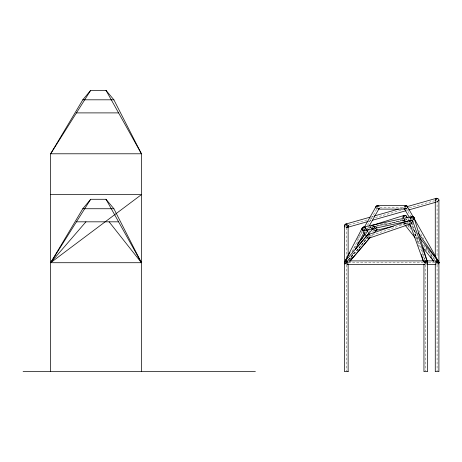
<?xml version="1.0" encoding="UTF-8"?>
<svg xmlns="http://www.w3.org/2000/svg" width="462" height="462" viewBox="0 0 462 462"><rect width="100%" height="100%" fill="white"/><g stroke="black" fill="none" stroke-linecap="round" stroke-linejoin="round"><path stroke-width="0.35" stroke-dasharray="2.31 1.73" d="M374.913 226.958L404.354 220.056L404.625 220.541M399.572 224.89L405.174 223.596L405.191 222.903M411.913 219.49L412.352 218.324L410.244 218.78M351.94 251.854L362.202 232.051M350.277 259.003L353.257 253.257M364.512 231.531L365.506 229.614M357.403 239.455L362.121 231.127M362.474 230.515L363.519 228.667M352.662 251.507L355.832 245.9M357.247 243.41L358.656 240.921M364.299 230.96L365.003 229.712M367.475 225.352L377.35 207.917M351.432 257.357L354.972 251.109M365.378 232.727L366.077 231.491M367.671 228.69L368.728 226.825M365.846 233.183L366.689 232.04M369.225 228.603L370.911 226.311M348.423 259.852L353.066 253.551M369.103 231.785L369.952 230.642M357.172 251.005L358.437 249.289M358.858 248.718L367.302 237.26M348.625 259.979L367.579 237.543M348.666 262.739L349.59 261.642M348.619 260.008L368.913 236.215M372.597 231.884L374.907 229.181M371.107 236.388L373.377 233.726M404.354 220.056L404.319 220.611M368.503 236.452L408.327 222.753M410.325 223.983L411.654 223.527M372.482 227.206L386.22 222.909M384.702 225.283L405.307 218.838M371.454 216.765L373.533 216.176M400.554 208.489L403.326 207.704M348.388 225.213L346.309 225.803L346.309 257.034M349.081 225.017L367.099 219.895M369.871 219.103L372.643 218.318M375.415 217.527L401.051 210.239M405.209 209.055L408.674 208.067M409.367 207.871L434.315 200.779M368.982 221.246L371.061 220.651M406.398 210.603L407.784 210.21M436.197 202.131L437.583 201.738M365.263 228.551L409.54 218.936M364.223 230.63L365.627 230.324M379.856 207.299L403.54 207.299M348.458 262.716L423.614 262.716M428.441 262.716L434.921 262.716M405.174 223.596L404.851 222.979M373.631 225.756L376.033 226.952A1.813 1.813 0 0 0 373.96 227.495A1.813 1.478 40.5 0 1 374.746 227.038M373.475 225.687L374.919 226.403M372.932 229.441L374.699 230.33M407.651 222.597L408.535 223.718M412.964 229.319L416.505 233.801M405.648 222.944L407.42 225.185M407.865 225.745L410.522 229.106M414.506 234.147L417.602 238.069M423.359 245.351L434.869 259.915M403.649 223.296L404.533 224.417M416.932 240.096L420.027 244.017M407.946 218.462L408.772 219.635M411.261 223.14L413.334 226.062M406.006 218.861L406.837 220.033M412.219 227.633L415.95 232.894M424.237 244.589L425.485 246.344M425.895 246.927L435.013 259.788M404.071 219.259L404.897 220.432M406.554 222.771L407.386 223.937M407.796 224.52L410.701 228.615M414.841 234.459L418.156 239.137M425.202 249.082L426.443 250.831M363.86 228.852L367.076 234.113M406.046 207.917L410.631 216.014M418.745 230.336L423.683 239.05M426.386 247.505L431.6 256.71M411.267 222.493L424.797 260.031M420.813 246.321L424.936 259.985M411.521 221.772L418.947 246.356M437.087 200.71L437.087 256.225M437.087 264.876L437.087 370.922M425.762 264.876L425.762 370.922M405.694 207.964L405.694 209.043M404.764 219.127L404.764 220.478M402.951 219.127L402.951 221.154M346.309 264.876L346.309 371.644M368.26 237.399A1.813 0.601 71 0 1 367.977 236.763M411.844 222.915A1.813 0.601 71 0 1 411.203 223.36M411.659 221.824A1.813 0.601 71 0 1 411.74 222.141M412.312 223.111A1.813 1.813 20.8 0 1 410.527 223.568M365.361 229.776A1.813 1.756 -31.5 0 1 364.351 230.538M370.178 235.747A1.813 1.756 -31.5 0 1 370.293 236.238M367.844 238.115A1.813 1.756 -31.5 0 1 366.903 237.312M412.254 219.444A1.813 0.416 77.7 0 1 411.931 218.324M363.554 229.343A1.813 0.416 77.7 0 1 363.403 228.696M364.247 228.696A1.813 0.416 77.7 0 1 364.408 230.232M365.338 229.891A1.813 1.6 27.4 0 1 364.345 230.474M367.873 237.884A1.813 1.548 40.2 0 1 367.174 237.283M411.833 222.805A1.813 1.23 -19.8 0 1 411.186 223.065M373.625 225.797A1.813 1.813 0 0 1 374.266 227.535M370.871 228.037A1.813 1.813 0 0 1 370.871 226.368M374.867 230.382A1.813 1.813 0 0 1 373.677 229.308M372.21 227.46A1.813 0.341 72.6 0 1 371.916 226.34M372.522 226.316A1.813 0.341 72.6 0 1 372.944 227.581M371.286 228.043A1.813 1.432 36.4 0 1 370.859 226.444M373.105 225.901A1.813 1.432 36.4 0 1 374.174 227.558M374.746 230.001A1.813 1.478 40.5 0 1 373.96 229.239M406.173 222.967A1.813 1.813 0 0 1 404.094 223.51M403.078 221.159A1.813 1.813 0 0 1 406.046 220.547A1.813 1.426 -38.3 0 0 403.459 221.136M405.093 218.89A1.813 1.813 0 0 1 404.764 218.919M405.682 222.921A1.813 1.426 -38.3 0 1 404.302 223.412M377.702 208.789A1.813 1.415 29.5 0 1 376.484 208.125M406.485 208.472A1.813 1.415 -29.5 0 1 405.376 208.818M406.652 208.506A1.813 1.542 -29.5 0 1 405.37 208.905M377.702 208.893A1.813 1.542 29.5 0 1 376.466 208.264M437.653 201.022A1.813 0.341 74.1 0 1 437.081 201.028M346.488 225.231A1.813 0.341 74.1 0 1 346.835 227.535A1.813 0.341 74.1 0 1 345.94 225.739M347.147 227.321A1.813 1.709 0 0 1 345.98 227.489M347.147 227.258A1.813 1.64 0 0 1 345.98 227.414M437.751 201.403A1.813 1.513 0 0 1 436.584 201.449"/><path stroke-width="0.69" d="M435.268 199.994L435.268 256.3M438.9 199.994L438.9 371.644L435.279 371.644L435.268 264.154M344.664 261.954L362.208 228.089M355.243 249.422L364.177 232.172M344.681 261.919L349.994 252.529M364.46 226.998L376.097 206.45M361.319 239.899L365.032 233.339M366.43 230.879L367.123 229.643M369.08 226.201L379.308 208.143M141.424 371.644L141.424 153.788L113.883 99.809L106 90.356L90.668 90.356L82.79 99.809L50.647 153.788L50.647 371.644M50.647 194.635L141.424 194.635L50.647 262.716L82.79 208.737L90.668 199.284L106 199.284L113.883 208.737L141.424 262.716L50.647 262.716L90.668 199.284M90.668 90.356L50.647 153.788L141.424 153.788L106 90.356M344.739 261.821L346.431 259.529M357.403 244.641L365.003 234.326M367.111 231.468L368.797 229.175M349.994 260.741L350.837 259.598M351.68 258.454L352.529 257.305M344.883 261.596L367.076 235.331M350.052 261.094L369.935 237.566M356.017 248.579L366.458 236.33M368.278 234.205L373.273 228.349M349.769 261.411L370.201 237.456M373.833 233.195L376.553 230.001M50.647 262.716L85.938 221.824M367.873 234.754L410.395 220.126M369.132 238.149L410.325 223.983M372.626 225.254L404.221 215.373M345.813 224.058L370.068 217.163M374.226 215.979L398.475 209.084M406.791 206.716L436.59 198.244M347.499 227.35L368.289 221.442M372.447 220.258L405.705 210.799M408.477 210.014L435.504 202.327M375.779 230.411L393.278 226.351M363.49 227.079L411.988 216.545M366.331 230.174L409.205 220.865M82.79 99.809L113.883 99.809M76.449 112.895L118.59 112.895M377.702 205.48L405.694 205.48M82.79 208.737L113.883 208.737M378.424 209.113L404.972 209.113M76.449 221.824L118.59 221.824M426.998 260.897L437.087 260.897L437.087 264.125M344.502 262.716L347.719 262.716M424.353 262.716L427.569 262.716L427.575 371.644L423.954 371.644L423.949 264.154M435.678 262.716L438.894 262.716M347.742 264.53L424.33 264.53M426.998 264.53L435.643 264.53M23.1 371.644L255.382 371.644M348.117 371.644L344.502 371.644L344.496 225.803M408.98 224.278L411.192 227.079M419.606 237.722L438.646 261.804M404.978 224.977L415.159 237.855M423.128 247.938L433.754 261.382M109.101 221.824L141.424 262.716L106 199.284M406.289 216.124L407.53 217.879M418.306 233.079L438.605 261.729M430.59 256.681L433.489 260.776M365.361 227.841L369.294 234.269M362.352 229.868L366.643 236.879M407.299 206.45L438.715 261.919M404.065 208.096L409.378 217.481M412.757 221.275L427.489 262.168M409.54 223.048L423.308 261.255M414.016 217.608L427.425 262M421.419 254.55L423.481 261.382M375.421 227.945L375.658 228.915M404.903 221.454L404.983 221.777M425.762 264.125L425.762 260.909L346.309 260.897L346.309 264.125M405.694 205.486L405.694 207.299M377.702 205.486L377.702 207.299M348.129 225.803L348.129 255.619M348.129 264.154L348.129 371.644M435.799 261.428A1.813 1.813 0 0 1 438.369 261.428A1.813 1.813 0 0 1 438.369 263.998M435.937 264.125A1.813 1.813 0 0 1 435.799 263.998M347.597 263.998A1.813 1.813 0 0 1 347.147 264.328M345.027 263.998A1.813 1.813 0 0 1 345.027 261.428A1.813 1.813 0 0 1 347.597 261.428M369.317 237.67A1.813 0.601 71 0 1 368.901 238.149M367.752 235.978A1.813 0.601 71 0 1 368.329 234.915M410.631 222.465A1.813 0.601 71 0 1 410.221 220.49A1.813 0.601 71 0 1 410.932 220.38M409.28 221.327A1.813 1.813 20.8 0 1 411.44 220.062A1.813 1.813 20.8 0 1 412.809 222.158M410.568 218.653A1.813 1.813 20.8 0 1 411.85 216.58A1.813 1.813 20.8 0 1 414.039 217.654A1.813 1.813 20.8 0 1 413.19 219.935M363.363 230.573A1.813 1.756 -31.5 0 1 362.087 228.58A1.813 1.756 -31.5 0 1 364.021 227.085A1.813 1.756 -31.5 0 1 365.656 228.8M370.102 237.214A1.813 1.756 -31.5 0 1 368.832 238.178M366.713 236.348A1.813 1.756 -31.5 0 1 369.329 234.852M411.804 217.354A1.813 0.416 77.7 0 1 412.508 217.354M363.305 227.477A1.813 0.416 77.7 0 1 364.062 228.037M363.369 230.382A1.813 1.6 27.4 0 1 362.098 228.482A1.813 1.6 27.4 0 1 363.808 227.212A1.813 1.6 27.4 0 1 365.598 228.725M344.935 263.611A1.813 1.6 27.4 0 1 345.495 261.18M410.597 218.78A1.813 1.426 -16.8 0 1 411.798 217.007A1.813 1.426 -16.8 0 1 413.964 217.521A1.813 1.426 -16.8 0 1 413.334 219.427M427.148 261.648A1.813 1.426 -16.8 0 1 427.148 263.479M370.091 237.301A1.813 1.548 40.2 0 1 368.976 238.103M366.805 236.336A1.813 1.548 40.2 0 1 369.288 235.112M344.883 263.392A1.813 1.548 40.2 0 1 345.449 261.163A1.813 1.548 40.2 0 1 347.828 262.191M347.898 263.559A1.813 1.548 40.2 0 1 347.742 263.831M409.297 221.91A1.813 1.23 -19.8 0 1 411.509 220.513A1.813 1.23 -19.8 0 1 412.658 221.991M424.289 262.289A1.813 1.23 -19.8 0 1 426.801 261.498A1.813 1.23 -19.8 0 1 427.125 263.265M424.48 261.428A1.813 1.813 0 0 1 427.044 261.428A1.813 1.813 0 0 1 427.044 263.998M424.769 264.235A1.813 1.813 0 0 1 424.48 263.998M372.643 229.008A1.813 1.813 0 0 1 371.65 228.817M371.494 225.687A1.813 1.813 0 0 1 372.153 225.421M377.056 229.308A1.813 1.813 0 0 1 375.866 230.388M404.169 216.095A1.813 0.341 72.6 0 1 404.741 216.072M371.852 225.71A1.813 0.341 72.6 0 1 372.153 225.618M372.632 228.765A1.813 1.432 36.4 0 1 371.858 228.505M371.708 225.675A1.813 1.432 36.4 0 1 372.176 225.629M344.895 263.259A1.813 1.432 36.4 0 1 345.385 261.232M376.98 229.395A1.813 1.478 40.5 0 1 375.831 230.267M376.287 227.489A1.813 1.478 40.5 0 1 376.859 228.199M344.906 263.311A1.813 1.478 40.5 0 1 345.391 261.203M403.153 217.937A1.813 1.813 0 0 1 404.672 215.298A1.813 1.813 0 0 1 406.45 217.775M435.683 262.173A1.813 1.426 -38.3 0 1 437.855 261.174A1.813 1.426 -38.3 0 1 438.646 262.942M435.683 263.866A1.813 1.426 -38.3 0 1 435.527 263.623M403.13 217.752A1.813 1.213 -35.3 0 1 405.162 215.679A1.813 1.213 -35.3 0 1 406.133 217.4M438.242 261.394A1.813 1.213 -35.3 0 1 438.657 262.578M344.866 263.259A1.813 1.415 29.5 0 1 345.368 261.29M378.649 208.72A1.813 1.415 29.5 0 0 379.042 208.483A1.813 1.542 29.5 0 1 378.661 208.755M376.004 207.253A1.813 1.415 29.5 0 1 377.061 205.798A1.813 1.415 29.5 0 1 379.152 206.751M437.722 261.209A1.813 1.415 -29.5 0 1 438.692 262.965M404.244 206.751A1.813 1.415 -29.5 0 1 406.485 205.827A1.813 1.415 -29.5 0 1 407.299 207.548M404.897 208.766A1.813 1.415 -29.5 0 1 404.031 208.016M405.209 205.827A1.813 1.542 -29.5 0 1 407.322 207.675M404.885 208.818A1.813 1.542 -29.5 0 1 404.007 207.952M437.728 261.146A1.813 1.542 -29.5 0 1 438.64 263.248M375.981 207.363A1.813 1.542 29.5 0 1 378.187 205.827M344.843 263.398A1.813 1.542 29.5 0 1 345.351 261.255A1.813 1.709 0 0 0 344.9 263.79A1.813 1.64 0 0 1 344.9 261.683M436.711 199.925A1.813 0.341 74.1 0 1 436.521 198.319A1.813 0.341 74.1 0 1 437.087 198.96M345.824 225.248A1.813 0.341 74.1 0 1 346.073 224.289M348.002 225.173A1.813 1.709 0 0 1 347.597 227.015M344.9 226.882A1.813 1.709 0 0 1 347.147 224.284M348.002 225.202A1.813 1.64 0 0 1 347.597 226.963M344.9 226.836A1.813 1.64 0 0 1 347.147 224.347M438.23 261.573A1.813 1.467 0 0 1 438.698 263.386M435.568 200.82A1.813 1.513 0 0 1 435.891 198.851A1.813 1.513 0 0 1 438.276 198.851A1.813 1.513 0 0 1 438.605 200.82"/></g></svg>
